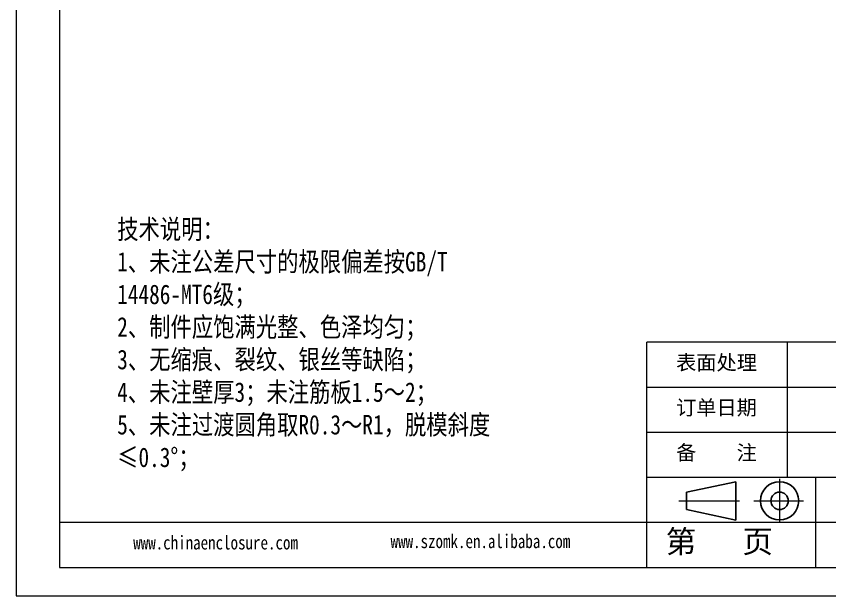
# Model space of a CAD drawing. Header units: inches. Extents: x 1846 to 3307, y 1126 to 1431.
# Drawn here: x 1846.2 to 2053.3, y 1130.4 to 1277.9 of the extents above; entities that cross this region are included whole.
import ezdxf

# ---------------------------------------------------------------- set-up
doc = ezdxf.new("R2010")
doc.units = ezdxf.units.IN
doc.header["$LTSCALE"] = 15
doc.linetypes.add('CENTER2', pattern=[28.575, 19.05, -3.175, 3.175, -3.175])
doc.layers.add('文字', color=81, linetype='Continuous')
for name, color, linetype, lineweight in [('粗实线', 7, 'Continuous', 30), ('细实线', 3, 'Continuous', 9), ('细点划线', 2, 'CENTER2', 9)]:
    doc.layers.add(name, color=color, linetype=linetype, lineweight=lineweight)
doc.styles.get("Standard").update_dxf_attribs({"font": 'txt', "bigfont": 'gbcbig.shx'})
doc.styles.add('宋体', font='', dxfattribs={"width": 0.8, "height": 3.5})
doc.styles.get('宋体').set_extended_font_data('SimSun')

msp = doc.modelspace()

# ---------------------------------------------------------------- linework, layer by layer
for p, q in [((1846.203, 1431.421), (1846.203, 1130.434)), ((1857.218, 1424.255), (1857.218, 1137.601)), ((1846.203, 1269.78), (1846.203, 1130.434)), ((2092.726, 1194.931), (2006.729, 1194.931)), ((2006.729, 1137.601), (2006.729, 1194.931)), ((2042.561, 1160.533), (2042.561, 1194.931)), ((2006.729, 1149.067), (1857.218, 1149.067)), ((1857.218, 1137.601), (2264.718, 1137.601)), ((1846.203, 1130.434), (2271.885, 1130.434)), ((1846.203, 1130.434), (2043.278, 1130.434))]:
    msp.add_line(p, q)
at = {"layer": '粗实线', "color": 7}
for p, q in [((2029.391, 1159.46), (2016.862, 1156.805)), ((2029.391, 1159.46), (2029.391, 1149.641)), ((2016.862, 1156.805), (2016.862, 1152.374)), ((2016.862, 1152.374), (2029.391, 1149.641))]:
    msp.add_line(p, q, dxfattribs=at)
for radius in [4.871, 2.215]:
    msp.add_circle((2040.541, 1154.589), radius, dxfattribs=at)
at = {"layer": '细实线', "color": 7}
for p, q in [((2092.726, 1183.465), (2006.729, 1183.465)), ((2092.726, 1171.999), (2006.729, 1171.999)), ((2264.718, 1160.533), (2006.729, 1160.533)), ((2049.727, 1160.533), (2049.727, 1137.601)), ((2092.726, 1149.067), (2006.729, 1149.067))]:
    msp.add_line(p, q, dxfattribs=at)
at = {"layer": '细点划线', "color": 7}
for p, q in [((2040.541, 1160.196), (2040.541, 1149.067)), ((2014.865, 1154.589), (2030.35, 1154.589)), ((2034.027, 1154.589), (2046.616, 1154.589))]:
    msp.add_line(p, q, dxfattribs=at)

# ---------------------------------------------------------------- texts
at = {"char_height": 3.77085, "width": 2143.16186, "attachment_point": 1}
for s, insert in [('{\\fSimHei|b0|i0|c134|p49;表面处理}', (2014.207, 1191.677)), ('{\\fSimHei|b0|i0|c134|p49;订单日期}', (2014.207, 1180.211)), ('{\\fSimHei|b0|i0|c134|p49;备    注}', (2014.207, 1168.745))]:
    msp.add_mtext(s, dxfattribs=dict(at, insert=insert))
at = {"layer": '文字', "color": 0, "attachment_point": 1, "style": '宋体'}
for s, insert, char_height, width in [('{\\H1.111x;技术说明：\\P1、未注公差尺寸的极限偏差按GB/T 14486-MT6级；\\P2、制件应饱满光整、色泽均匀；\\P3、无缩痕、裂纹、银丝等缺陷；\\P4、未注壁厚3；未注筋板1.5～2；\\P5、未注过渡圆角取R0.3～R1，脱模斜度≤0.3%%D；}', (1871.904, 1226.229), 4.47898, 100.88626), ('www.chinaenclosure.com', (1875.977, 1145.711), 3.50355, 61.55409), ('www.szomk.en.alibaba.com', (1941.508, 1146.058), 3.50355, 61.55409)]:
    msp.add_mtext(s, dxfattribs=dict(at, insert=insert, char_height=char_height, width=width))
at = {"layer": '细实线', "color": 7, "insert": (2011.554, 1147.096), "char_height": 5.73309, "width": 42.99817, "attachment_point": 1}
msp.add_mtext('{\\fSimSun|b0|i0|c134|p54;第   页}', dxfattribs=at)

doc.saveas('drawing.dxf')
